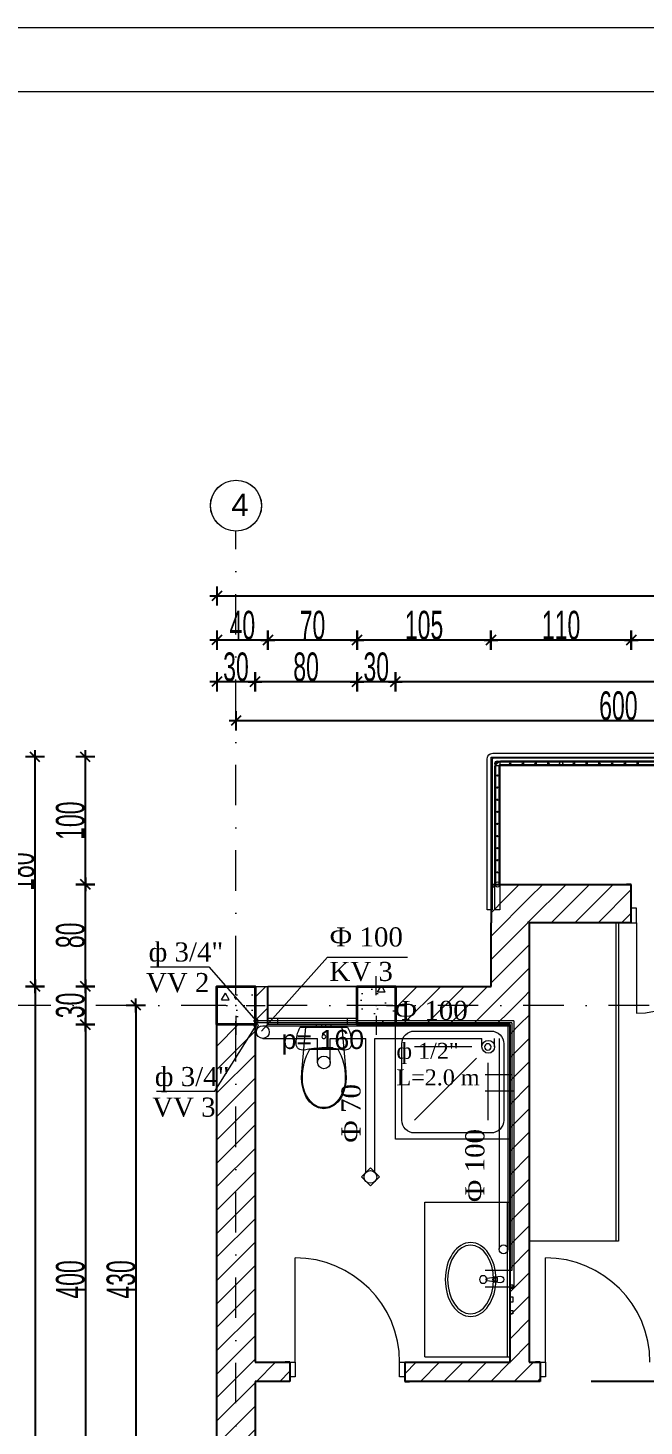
# Model space of a CAD drawing. Header units: millimetres. Extents: x -13678 to 175322, y 9978 to 39678.
# Drawn here: x 63258 to 68089, y 28707 to 39678 of the extents above; entities that cross this region are included whole.
import ezdxf

# ---------------------------------------------------------------- set-up
doc = ezdxf.new("R2010")
doc.units = ezdxf.units.MM
doc.header["$MEASUREMENT"] = 0
doc.set_wipeout_variables(frame=1)
doc.linetypes.add('Dot & Dashed', pattern=[670.277762, 317.5, -176.388889, 0, -176.388874])
doc.linetypes.add('Wipeout_Contour', pattern=[1000, 0, -1000])
doc.layers.get('Defpoints').update_dxf_attribs({"lineweight": 13})
for name, color, linetype, lineweight, true_color in [('2D Drafting - General_Pen_No__5', 7, 'Continuous', 13, 0x40a5ff), ('New_MEP - Electrical_Pen_No__4', 7, 'Continuous', 20, 0x029e21), ('New_Structural - Bearing_Pen_No__168', 7, 'Continuous', 13, 0xfe847a), ('New_Structural - Bearing_Pen_No__169', 7, 'Continuous', 13, 0x68b353), ('New_Structural - Bearing_Pen_No__23', 7, 'Continuous', 20, 0xff6600), ('New_Structural - Bearing_Pen_No__28', 7, 'Continuous', 35, 0xa80f02), ('New_Structural - Bearing_Pen_No__3', 7, 'Continuous', 18, 0xff6600), ('New_Structural - Bearing_Pen_No__69', 7, 'Continuous', 20, 0x71cebe), ('New_Structural - Bearing_Pen_No__89', 7, 'Continuous', 20, 0x71cebe), ('Structural - Bearing_Pen_No__69', 7, 'Continuous', 13, 0x71cebe)]:
    doc.layers.add(name, color=color, linetype=linetype, lineweight=lineweight, true_color=true_color)
for name, color, linetype, lineweight in [('2D Drafting - General_Pen_No__6', 5, 'Continuous', 13), ('Lines_Pen_No__1', 7, 'Continuous', 13), ('New_Interior - Stair & Railing_Pen_No__11', 171, 'Continuous', 18), ('New_MEP - Electrical_Pen_No__75', 6, 'Continuous', 20), ('New_Structural - Bearing_Pen_No__20', 1, 'Continuous', 0), ('New_Structural - Bearing_Pen_No__27', 7, 'Continuous', 35), ('Roofs_Pen_No__1', 7, 'Continuous', 13), ('Structural - Bearing_Pen_No__7', 7, 'Continuous', 13), ('Text blocks_Pen_No__1', 7, 'Continuous', 13)]:
    doc.layers.add(name, color=color, linetype=linetype, lineweight=lineweight)
doc.layers.add('New_MEP - Electrical', color=7, linetype='Continuous')
doc.layers.add('New_Structural - Bearing', color=7, linetype='Continuous')
doc.styles.add('GENERATED_STYLE_1', font='arial.ttf')
doc.styles.add('GENERATED_STYLE_6', font='times.ttf')
doc.styles.add('PLATEIA', font='CGSAPPS.shx', dxfattribs={"width": 0.6})
doc.dimstyles.new('100v', dxfattribs={"dimtxt": 225, "dimasz": 1, "dimexe": 0.18, "dimexo": 0.0625, "dimgap": 4, "dimtad": 1, "dimdec": 0, "dimlfac": 0.1, "dimzin": 12, "dimdsep": 46, "dimtxsty": 'PLATEIA', "dimblk": 'A$C321216CB', "dimcen": 0.09, "dimse1": 1, "dimse2": 1, "dimclrd": 256, "dimclrt": 256, "dimadec": 3, "dimazin": 0, "dimtfac": 1, "dimtdec": 0, "dimtix": 1, "dimtmove": 2, "dimatfit": 3, "dimldrblk": 'A$C321216CB', "dimfxl": 1, "dimtolj": 1, "dimtzin": 0, "dimlwd": -1, "dimarcsym": 0})
pattern_1 = [(45, (-3804.62, -5049.75), (-91.92388, 91.92388), [])]

# ---------------------------------------------------------------- blocks, each defined once
blk = doc.blocks.new('Wardrobe 02 25[23]', base_point=(77894, 37706))
at = {"layer": 'New_MEP - Electrical_Pen_No__4', "color": 104, "linetype": 'Continuous', "lineweight": 20, "true_color": 0x029e21}
blk.add_line((77914, 37706), (77914, 35206), dxfattribs=at)
at = {"layer": 'New_MEP - Electrical_Pen_No__4', "color": 104, "linetype": 'Continuous', "lineweight": 20, "true_color": 0x029e21, "flags": 128}
blk.add_lwpolyline([(77894, 37706), (77894, 35206), (78594, 35206), (78594, 37706)], close=True, dxfattribs=at)
blk = doc.blocks.new('WC 25[33]', base_point=(80204, 36886))
at = {"layer": 'New_MEP - Electrical_Pen_No__75', "color": 6, "linetype": 'Continuous', "lineweight": 20}
for p, q in [((80147, 36906), (80164, 36906)), ((80147, 36886), (80147, 36906)), ((80147, 36886), (80164, 36886)), ((80164, 36906), (80188, 36906)), ((80164, 36886), (80188, 36886)), ((80188, 36906), (80193, 36906)), ((80188, 36886), (80188, 36906)), ((80188, 36886), (80193, 36886)), ((80193, 36906), (80204, 36906)), ((80193, 36886), (80204, 36886)), ((80204, 36906), (80216, 36906)), ((80204, 36886), (80216, 36886)), ((80216, 36906), (80220, 36906)), ((80216, 36886), (80220, 36886)), ((80220, 36886), (80220, 36906)), ((80220, 36906), (80245, 36906)), ((80220, 36886), (80245, 36886)), ((80245, 36906), (80261, 36906)), ((80245, 36886), (80261, 36886)), ((80261, 36886), (80261, 36906)), ((80204, 36713), (80095, 36713)), ((80313, 36713), (80204, 36713))]:
    blk.add_line(p, q, dxfattribs=at)
at = {"layer": 'New_MEP - Electrical_Pen_No__75', "color": 6, "linetype": 'Continuous', "lineweight": 20, "flags": 128}
for points in [[(80018, 36886), (80010, 36871), (80004, 36856), (79999, 36840), (79995, 36824), (79991, 36808), (79989, 36791), (79987, 36775), (79987, 36758), (79988, 36746), (79992, 36735), (79998, 36725), (80006, 36717), (80016, 36711), (80027, 36707), (80038, 36705), (80050, 36706), (80088, 36713), (80127, 36718), (80165, 36721), (80204, 36722), (80243, 36721), (80282, 36718), (80321, 36713), (80359, 36706), (80370, 36705), (80382, 36707), (80393, 36711), (80403, 36717), (80411, 36725), (80417, 36735), (80421, 36746), (80422, 36758), (80421, 36775), (80420, 36791), (80417, 36808), (80414, 36824), (80410, 36840), (80404, 36856), (80398, 36871), (80391, 36886)], [(80035, 36433), (80047, 36383), (80066, 36336), (80092, 36299), (80125, 36271), (80163, 36253), (80204, 36246), (80245, 36253), (80284, 36271), (80317, 36299), (80342, 36336), (80361, 36383), (80374, 36433), (80379, 36484), (80378, 36536), (80345, 36886), (80063, 36886), (80031, 36536), (80029, 36484)]]:
    blk.add_lwpolyline(points, close=True, dxfattribs=at)
at = {"layer": 'New_MEP - Electrical_Pen_No__75', "color": 6, "linetype": 'Continuous', "lineweight": 20}
blk.add_ellipse((80204, 36811), major_axis=(15, 0), ratio=0.999724, dxfattribs=at)
for centre, major_axis, start_param, end_param in [((80462, 36498), (0, 426), 1.041392, 1.594412), ((79946, 36498), (0, 426), 4.688771, 5.241791), ((80294, 36474), (0, 257), 1.515065, 2.415654), ((80115, 36474), (0, 257), 3.867528, 4.768116), ((80205, 36394), (0, 139), 2.509088, 3.135732), ((80204, 36394), (0, 139), 3.147454, 3.774097)]:
    blk.add_ellipse(centre, major_axis=major_axis, ratio=0.999377, start_param=start_param, end_param=end_param, dxfattribs=at)
blk = doc.blocks.new('Shower Tray 25[34]', base_point=(78744, 36906))
at = {"layer": 'New_MEP - Electrical_Pen_No__75', "color": 6, "linetype": 'Continuous', "lineweight": 20}
for p, q in [((78794, 36756), (78794, 36156)), ((79494, 36856), (78894, 36856)), ((79594, 36156), (79594, 36756)), ((79044, 36731), (79494, 36731)), ((78919, 36606), (78919, 36156)), ((79007, 36643), (79494, 36156)), ((78894, 36056), (79494, 36056))]:
    blk.add_line(p, q, dxfattribs=at)
at = {"layer": 'New_MEP - Electrical_Pen_No__75', "color": 6, "linetype": 'Continuous', "lineweight": 20, "flags": 128}
blk.add_lwpolyline([(78744, 36006), (79644, 36006), (79644, 36906), (78744, 36906)], close=True, dxfattribs=at)
at = {"layer": 'New_MEP - Electrical_Pen_No__75', "color": 6, "linetype": 'Continuous', "lineweight": 20}
blk.add_circle((78919, 36731), 25, dxfattribs=at)
for centre, start, end in [((78894, 36756), 90, 180), ((79494, 36756), 0, 90), ((78894, 36156), 180, 270), ((79494, 36156), 270, 0)]:
    blk.add_arc(centre, 100, start, end, dxfattribs=at)
blk = doc.blocks.new('Basin Cabinet 25[35]', base_point=(79414, 34299))
at = {"layer": 'New_MEP - Electrical_Pen_No__75', "color": 6, "linetype": 'Continuous', "lineweight": 20}
for p, q in [((78744, 34299), (78744, 35513)), ((79414, 35513), (78744, 35513)), ((78764, 34299), (78764, 35513)), ((79414, 34299), (79414, 35513)), ((78844, 34920), (78858, 34920)), ((78844, 34892), (78844, 34920)), ((78858, 34892), (78844, 34892)), ((79414, 34299), (78744, 34299))]:
    blk.add_line(p, q, dxfattribs=at)
at = {"layer": 'New_MEP - Electrical_Pen_No__75', "color": 6, "linetype": 'Continuous', "lineweight": 20, "flags": 128}
blk.add_lwpolyline([(78819, 34881), (78861, 34885, 0.12102), (78870, 34888), (78923, 34895, 0.882566), (78923, 34917), (78870, 34924, 0.12102), (78861, 34927), (78819, 34931, 1)], format="xyb", close=True, dxfattribs=at)
for points in [[(78744, 34836), (78744, 34863), (78724, 34863), (78724, 34836)], [(78744, 34728), (78744, 34770), (78724, 34770), (78724, 34728)], [(78744, 34636), (78744, 34663), (78724, 34663), (78724, 34636)]]:
    blk.add_lwpolyline(points, close=True, dxfattribs=at)
at = {"layer": 'New_MEP - Electrical_Pen_No__75', "color": 6, "linetype": 'Continuous', "lineweight": 20}
blk.add_circle((78955, 34906), 30, dxfattribs=at)
for centre, radius, start, end in [((78858, 34906), 13.6, 270, 90), ((78859, 34906), 21.1, 302.771, 57.229)]:
    blk.add_arc(centre, radius, start, end, dxfattribs=at)
for major_axis, ratio in [((0, 290), 0.686667), ((0, 270), 0.666667)]:
    blk.add_ellipse((79054, 34906), major_axis=major_axis, ratio=ratio, dxfattribs=at)
blk = doc.blocks.new('A$C321216CB')
for p, q in [((-54, 0), (54, 0)), ((-38, -38), (38, 38)), ((0, -75), (0, 75))]:
    blk.add_line(p, q)
blk = doc.blocks.new('*D588')
at = {"transparency": 16777216}
blk.add_line((70887, 34241), (64890, 34241), dxfattribs=at)
at = {"layer": 'Defpoints', "color": 0, "transparency": 16777216}
for p in [(64889, 34241), (64889, 33741), (70888, 33529)]:
    blk.add_point(p, dxfattribs=at)
at = {"transparency": 16777216, "rotation": 180}
blk.add_blockref('A$C321216CB', (64889, 34241), dxfattribs=at)
at = {"transparency": 16777216}
blk.add_blockref('A$C321216CB', (70888, 34241), dxfattribs=at)
at = {"transparency": 16777216, "insert": (67888, 34358), "char_height": 225, "attachment_point": 5, "style": 'PLATEIA'}
blk.add_mtext('\\A1;600', dxfattribs=at)
blk = doc.blocks.new('*D592')
at = {"transparency": 16777216}
blk.add_line((70737, 34547), (66140, 34547), dxfattribs=at)
at = {"layer": 'Defpoints', "color": 0, "transparency": 16777216}
for p in [(66139, 34547), (66139, 32157), (70738, 32007)]:
    blk.add_point(p, dxfattribs=at)
at = {"transparency": 16777216, "rotation": 180}
blk.add_blockref('A$C321216CB', (66139, 34547), dxfattribs=at)
at = {"transparency": 16777216}
blk.add_blockref('A$C321216CB', (70738, 34547), dxfattribs=at)
at = {"transparency": 16777216, "insert": (68438, 34663), "char_height": 225, "attachment_point": 5, "style": 'PLATEIA'}
blk.add_mtext('\\A1;460', dxfattribs=at)
blk = doc.blocks.new('*D593')
at = {"transparency": 16777216}
blk.add_line((65038, 34547), (64740, 34547), dxfattribs=at)
at = {"layer": 'Defpoints', "color": 0, "transparency": 16777216}
for p in [(64739, 34547), (64739, 33622), (65039, 33622)]:
    blk.add_point(p, dxfattribs=at)
at = {"transparency": 16777216, "rotation": 180}
blk.add_blockref('A$C321216CB', (64739, 34547), dxfattribs=at)
at = {"transparency": 16777216}
blk.add_blockref('A$C321216CB', (65039, 34547), dxfattribs=at)
at = {"transparency": 16777216, "insert": (64889, 34663), "char_height": 225, "attachment_point": 5, "style": 'PLATEIA'}
blk.add_mtext('\\A1;30', dxfattribs=at)
blk = doc.blocks.new('*D594')
at = {"transparency": 16777216}
blk.add_line((77238, 35220), (64740, 35220), dxfattribs=at)
at = {"layer": 'Defpoints', "color": 0, "transparency": 16777216}
for p in [(64739, 35220), (64739, 33622), (77239, 31874)]:
    blk.add_point(p, dxfattribs=at)
at = {"transparency": 16777216, "rotation": 180}
blk.add_blockref('A$C321216CB', (64739, 35220), dxfattribs=at)
at = {"transparency": 16777216}
blk.add_blockref('A$C321216CB', (77239, 35220), dxfattribs=at)
at = {"transparency": 16777216, "insert": (70989, 35336), "char_height": 225, "attachment_point": 5, "style": 'PLATEIA'}
blk.add_mtext('\\A1;1250', dxfattribs=at)
blk = doc.blocks.new('*D689')
at = {"transparency": 16777216}
blk.add_line((66888, 34874), (65840, 34874), dxfattribs=at)
at = {"layer": 'Defpoints', "color": 0, "transparency": 16777216}
for p in [(65839, 34874), (66889, 32407), (65839, 32157)]:
    blk.add_point(p, dxfattribs=at)
at = {"transparency": 16777216, "rotation": 180}
blk.add_blockref('A$C321216CB', (65839, 34874), dxfattribs=at)
at = {"transparency": 16777216}
blk.add_blockref('A$C321216CB', (66889, 34874), dxfattribs=at)
at = {"transparency": 16777216, "insert": (66364, 34990), "char_height": 225, "attachment_point": 5, "style": 'PLATEIA'}
blk.add_mtext('\\A1;105', dxfattribs=at)
blk = doc.blocks.new('*D596')
at = {"transparency": 16777216}
blk.add_line((64104, 32006), (64104, 27708), dxfattribs=at)
at = {"layer": 'Defpoints', "color": 0, "transparency": 16777216}
for p in [(64081, 32007), (64104, 27707), (64552, 27707)]:
    blk.add_point(p, dxfattribs=at)
at = {"transparency": 16777216}
for p, rotation in [((64104, 32007), 90), ((64104, 27707), 270)]:
    blk.add_blockref('A$C321216CB', p, dxfattribs=dict(at, rotation=rotation))
at = {"transparency": 16777216, "insert": (63988, 29857), "char_height": 225, "attachment_point": 5, "rotation": 90, "style": 'PLATEIA'}
blk.add_mtext('\\A1;430', dxfattribs=at)
blk = doc.blocks.new('*D598')
at = {"transparency": 16777216}
blk.add_line((63708, 32156), (63708, 31858), dxfattribs=at)
at = {"layer": 'Defpoints', "color": 0, "transparency": 16777216}
for p in [(64739, 32157), (63708, 31857), (64739, 31857)]:
    blk.add_point(p, dxfattribs=at)
at = {"transparency": 16777216}
for p, rotation in [((63708, 32157), 90), ((63708, 31857), 270)]:
    blk.add_blockref('A$C321216CB', p, dxfattribs=dict(at, rotation=rotation))
at = {"transparency": 16777216, "insert": (63591, 32007), "char_height": 225, "attachment_point": 5, "rotation": 90, "style": 'PLATEIA'}
blk.add_mtext('\\A1;30', dxfattribs=at)
blk = doc.blocks.new('*D599')
at = {"transparency": 16777216}
blk.add_line((63708, 31856), (63708, 27858), dxfattribs=at)
at = {"layer": 'Defpoints', "color": 0, "transparency": 16777216}
for p in [(64739, 31857), (63708, 27857), (64739, 27857)]:
    blk.add_point(p, dxfattribs=at)
at = {"transparency": 16777216}
for p, rotation in [((63708, 31857), 90), ((63708, 27857), 270)]:
    blk.add_blockref('A$C321216CB', p, dxfattribs=dict(at, rotation=rotation))
at = {"transparency": 16777216, "insert": (63591, 29857), "char_height": 225, "attachment_point": 5, "rotation": 90, "style": 'PLATEIA'}
blk.add_mtext('\\A1;400', dxfattribs=at)
blk = doc.blocks.new('*D603')
at = {"transparency": 16777216}
blk.add_line((63313, 32156), (63313, 20358), dxfattribs=at)
at = {"layer": 'Defpoints', "color": 0, "transparency": 16777216}
for p in [(64739, 32157), (63313, 20357), (65134, 20357)]:
    blk.add_point(p, dxfattribs=at)
at = {"transparency": 16777216}
for p, rotation in [((63313, 32157), 90), ((63313, 20357), 270)]:
    blk.add_blockref('A$C321216CB', p, dxfattribs=dict(at, rotation=rotation))
at = {"transparency": 16777216, "insert": (63196, 26257), "char_height": 225, "attachment_point": 5, "rotation": 90, "style": 'PLATEIA'}
blk.add_mtext('\\A1;1180', dxfattribs=at)
blk = doc.blocks.new('*D694')
at = {"transparency": 16777216}
blk.add_line((63708, 32158), (63708, 32956), dxfattribs=at)
at = {"layer": 'Defpoints', "color": 0, "transparency": 16777216}
for p in [(63708, 32957), (67439, 32957), (64739, 32157)]:
    blk.add_point(p, dxfattribs=at)
at = {"transparency": 16777216}
for p, rotation in [((63708, 32957), 90), ((63708, 32157), 270)]:
    blk.add_blockref('A$C321216CB', p, dxfattribs=dict(at, rotation=rotation))
at = {"transparency": 16777216, "insert": (63591, 32557), "char_height": 225, "attachment_point": 5, "rotation": 90, "style": 'PLATEIA'}
blk.add_mtext('\\A1;80', dxfattribs=at)
blk = doc.blocks.new('*D696')
at = {"transparency": 16777216}
blk.add_line((63708, 32958), (63708, 33956), dxfattribs=at)
at = {"layer": 'Defpoints', "color": 0, "transparency": 16777216}
for p in [(63708, 33957), (66889, 33957), (67439, 32957)]:
    blk.add_point(p, dxfattribs=at)
at = {"transparency": 16777216}
for p, rotation in [((63708, 33957), 90), ((63708, 32957), 270)]:
    blk.add_blockref('A$C321216CB', p, dxfattribs=dict(at, rotation=rotation))
at = {"transparency": 16777216, "insert": (63591, 33457), "char_height": 225, "attachment_point": 5, "rotation": 90, "style": 'PLATEIA'}
blk.add_mtext('\\A1;100', dxfattribs=at)
blk = doc.blocks.new('*D697')
at = {"transparency": 16777216}
blk.add_line((63313, 32158), (63313, 33956), dxfattribs=at)
at = {"layer": 'Defpoints', "color": 0, "transparency": 16777216}
for p in [(63313, 33957), (67061, 33957), (64739, 32157)]:
    blk.add_point(p, dxfattribs=at)
at = {"transparency": 16777216}
for p, rotation in [((63313, 33957), 90), ((63313, 32157), 270)]:
    blk.add_blockref('A$C321216CB', p, dxfattribs=dict(at, rotation=rotation))
at = {"transparency": 16777216, "insert": (63196, 33057), "char_height": 225, "attachment_point": 5, "rotation": 90, "style": 'PLATEIA'}
blk.add_mtext('\\A1;180', dxfattribs=at)
blk = doc.blocks.new('*D699')
at = {"transparency": 16777216}
blk.add_line((69488, 34874), (67990, 34874), dxfattribs=at)
at = {"layer": 'Defpoints', "color": 0, "transparency": 16777216}
for p in [(67989, 34874), (69489, 32957), (67989, 32864)]:
    blk.add_point(p, dxfattribs=at)
at = {"transparency": 16777216, "rotation": 180}
blk.add_blockref('A$C321216CB', (67989, 34874), dxfattribs=at)
at = {"transparency": 16777216}
blk.add_blockref('A$C321216CB', (69489, 34874), dxfattribs=at)
at = {"transparency": 16777216, "insert": (68739, 34990), "char_height": 225, "attachment_point": 5, "style": 'PLATEIA'}
blk.add_mtext('\\A1;150', dxfattribs=at)
blk = doc.blocks.new('*D700')
at = {"transparency": 16777216}
blk.add_line((67988, 34874), (66890, 34874), dxfattribs=at)
at = {"layer": 'Defpoints', "color": 0, "transparency": 16777216}
for p in [(66889, 34874), (67989, 32864), (66889, 32407)]:
    blk.add_point(p, dxfattribs=at)
at = {"transparency": 16777216, "rotation": 180}
blk.add_blockref('A$C321216CB', (66889, 34874), dxfattribs=at)
at = {"transparency": 16777216}
blk.add_blockref('A$C321216CB', (67989, 34874), dxfattribs=at)
at = {"transparency": 16777216, "insert": (67439, 34990), "char_height": 225, "attachment_point": 5, "style": 'PLATEIA'}
blk.add_mtext('\\A1;110', dxfattribs=at)
blk = doc.blocks.new('Column_1', base_point=(2560, 13377))
at = {"color": 254, "linetype": 'Wipeout_Contour', "lineweight": 0, "ltscale": 54481.227726}
blk.add_wipeout([(2410, 13227), (2710, 13227), (2710, 13527), (2410, 13527)], dxfattribs=at).dxf.layer = 'New_Structural - Bearing'
at = {"layer": 'New_Structural - Bearing_Pen_No__169', "linetype": 'Continuous', "lineweight": 13, "true_color": 0x68b353}
h = blk.add_hatch(dxfattribs=at)
h.set_pattern_fill('STRUCTURAL_CONCRETE', color=85, style=0, pattern_type=2)
h.set_pattern_definition([(0, (0, 0), (0, 623.538), [60, -300]), (0, (180, 311.8), (0, 623.538), [60, -300]), (60, (0, 0), (-540, 311.77), [60, -300]), (60, (360, 0), (-540, 311.77), [60, -300]), (120, (60, 0), (540, 311.77), [60, -300]), (120, (420, 0), (540, 311.77), [60, -300]), (0, (0, 60), (0, 120), [0, -120, 0, -180]), (45, (60, 60), (-84.8528, 84.8528), [0, -90, 0, -150])])
h.paths.add_polyline_path([(2410, 13227), (2710, 13227), (2710, 13527), (2410, 13527)])
at = {"layer": 'New_Structural - Bearing_Pen_No__20', "color": 1, "linetype": 'Continuous', "lineweight": 0}
for p, q in [((2560, 13457), (2560, 13607)), ((2480, 13377), (2330, 13377)), ((2560, 13297), (2560, 13147)), ((2640, 13377), (2790, 13377))]:
    blk.add_line(p, q, dxfattribs=at)
blk.add_point((2560, 13377), dxfattribs=at)
at = {"layer": 'New_Structural - Bearing_Pen_No__28', "color": 14, "linetype": 'Continuous', "lineweight": 35, "true_color": 0xa80f02, "flags": 128}
blk.add_lwpolyline([(2410, 13227), (2710, 13227), (2710, 13527), (2410, 13527)], close=True, dxfattribs=at)
blk = doc.blocks.new('*D630')
at = {"transparency": 16777216}
blk.add_line((65838, 34874), (65140, 34874), dxfattribs=at)
at = {"layer": 'Defpoints', "color": 0, "transparency": 16777216}
for p in [(65139, 34874), (65139, 32157), (65839, 32157)]:
    blk.add_point(p, dxfattribs=at)
at = {"transparency": 16777216, "rotation": 180}
blk.add_blockref('A$C321216CB', (65139, 34874), dxfattribs=at)
at = {"transparency": 16777216}
blk.add_blockref('A$C321216CB', (65839, 34874), dxfattribs=at)
at = {"transparency": 16777216, "insert": (65489, 34990), "char_height": 225, "attachment_point": 5, "style": 'PLATEIA'}
blk.add_mtext('\\A1;70', dxfattribs=at)
blk = doc.blocks.new('*D634')
at = {"transparency": 16777216}
blk.add_line((66138, 34547), (65840, 34547), dxfattribs=at)
at = {"layer": 'Defpoints', "color": 0, "transparency": 16777216}
for p in [(65839, 34547), (65839, 32157), (66139, 32157)]:
    blk.add_point(p, dxfattribs=at)
at = {"transparency": 16777216, "rotation": 180}
blk.add_blockref('A$C321216CB', (65839, 34547), dxfattribs=at)
at = {"transparency": 16777216}
blk.add_blockref('A$C321216CB', (66139, 34547), dxfattribs=at)
at = {"transparency": 16777216, "insert": (65989, 34663), "char_height": 225, "attachment_point": 5, "style": 'PLATEIA'}
blk.add_mtext('\\A1;30', dxfattribs=at)
blk = doc.blocks.new('*D703')
at = {"transparency": 16777216}
blk.add_line((65838, 34547), (65040, 34547), dxfattribs=at)
at = {"layer": 'Defpoints', "color": 0, "transparency": 16777216}
for p in [(65039, 34547), (65039, 32157), (65839, 32157)]:
    blk.add_point(p, dxfattribs=at)
at = {"transparency": 16777216, "rotation": 180}
blk.add_blockref('A$C321216CB', (65039, 34547), dxfattribs=at)
at = {"transparency": 16777216}
blk.add_blockref('A$C321216CB', (65839, 34547), dxfattribs=at)
at = {"transparency": 16777216, "insert": (65439, 34663), "char_height": 225, "attachment_point": 5, "style": 'PLATEIA'}
blk.add_mtext('\\A1;80', dxfattribs=at)
blk = doc.blocks.new('*D704')
at = {"transparency": 16777216}
blk.add_line((65138, 34874), (64740, 34874), dxfattribs=at)
at = {"layer": 'Defpoints', "color": 0, "transparency": 16777216}
for p in [(64739, 34874), (64739, 32157), (65139, 32157)]:
    blk.add_point(p, dxfattribs=at)
at = {"transparency": 16777216, "rotation": 180}
blk.add_blockref('A$C321216CB', (64739, 34874), dxfattribs=at)
at = {"transparency": 16777216}
blk.add_blockref('A$C321216CB', (65139, 34874), dxfattribs=at)
at = {"transparency": 16777216, "insert": (64939, 34990), "char_height": 225, "attachment_point": 5, "style": 'PLATEIA'}
blk.add_mtext('\\A1;40', dxfattribs=at)

msp = doc.modelspace()

# ---------------------------------------------------------------- hatches: boundary and pattern name
at = {"layer": 'New_Structural - Bearing_Pen_No__168', "linetype": 'Continuous', "lineweight": 13, "true_color": 0xfe847a}
h = msp.add_hatch(dxfattribs=at)
h.set_pattern_fill('COMMON_BRICK', color=11, style=0, pattern_type=2)
h.set_pattern_definition(pattern_1)
h.paths.add_polyline_path([(67189.1, 32656.6), (66889.1, 32656.6), (66889.1, 32956.6)])
h = msp.add_hatch(dxfattribs=at)
h.set_pattern_fill('COMMON_BRICK', color=11, style=0, pattern_type=2)
h.set_pattern_definition(pattern_1)
h.paths.add_polyline_path([(67189.1, 32956.6), (67189.1, 32656.6), (66889.1, 32956.6)])
h = msp.add_hatch(dxfattribs=at)
h.set_pattern_fill('COMMON_BRICK', color=11, style=0, pattern_type=2)
h.set_pattern_definition(pattern_1)
h.paths.add_polyline_path([(67989.1, 32956.6), (67989.1, 32656.6), (67189.1, 32656.6), (67189.1, 32956.6)])
h = msp.add_hatch(dxfattribs=at)
h.set_pattern_fill('COMMON_BRICK', color=11, style=0, pattern_type=2)
h.set_pattern_definition(pattern_1)
h.paths.add_polyline_path([(67189.1, 32656.6), (67189.1, 32156.6), (66889.1, 32156.6), (66889.1, 32656.6)])
h = msp.add_hatch(dxfattribs=at)
h.set_pattern_fill('COMMON_BRICK', color=11, style=0, pattern_type=2)
h.set_pattern_definition([(45, (-3704.62, -5049.75), (-91.92388, 91.92388), [])])
h.paths.add_polyline_path([(65139.1, 31856.6), (65039.1, 31856.6), (65039.1, 32156.6), (65139.1, 32156.6)])
h = msp.add_hatch(dxfattribs=at)
h.set_pattern_fill('COMMON_BRICK', color=11, style=0, pattern_type=2)
h.set_pattern_definition(pattern_1)
h.paths.add_polyline_path([(67039.1, 31856.6), (66139.1, 31856.6), (66139.1, 32156.6), (67039.1, 32156.6)])
h = msp.add_hatch(dxfattribs=at)
h.set_pattern_fill('COMMON_BRICK', color=11, style=0, pattern_type=2)
h.set_pattern_definition(pattern_1)
h.paths.add_polyline_path([(67039.1, 31856.6), (67189.1, 32156.6), (67189.1, 31856.6)])
h = msp.add_hatch(dxfattribs=at)
h.set_pattern_fill('COMMON_BRICK', color=11, style=0, pattern_type=2)
h.set_pattern_definition(pattern_1)
h.paths.add_polyline_path([(67189.1, 32156.6), (67039.1, 31856.6), (67039.1, 32156.6)])
h = msp.add_hatch(dxfattribs=at)
h.set_pattern_fill('COMMON_BRICK', color=11, style=0, pattern_type=2)
h.set_pattern_definition(pattern_1)
h.paths.add_polyline_path([(64739.1, 27861.6), (64739.1, 31856.6), (65039.1, 31856.6), (65039.1, 27861.6)])
h = msp.add_hatch(dxfattribs=at)
h.set_pattern_fill('COMMON_BRICK', color=11, style=0, pattern_type=2)
h.set_pattern_definition(pattern_1)
h.paths.add_polyline_path([(67189.1, 31856.6), (67189.1, 29206.6), (67039.1, 29206.6), (67039.1, 31856.6)])
h = msp.add_hatch(dxfattribs=at)
h.set_pattern_fill('COMMON_BRICK', color=11, style=0, pattern_type=2)
h.set_pattern_definition(pattern_1)
h.paths.add_polyline_path([(65312.7, 29206.6), (65312.7, 29056.6), (65039.1, 29056.6), (65039.1, 29206.6)])
h = msp.add_hatch(dxfattribs=at)
h.set_pattern_fill('COMMON_BRICK', color=11, style=0, pattern_type=2)
h.set_pattern_definition(pattern_1)
h.paths.add_polyline_path([(67275.9, 29206.6), (67275.9, 29056.6), (66212.7, 29056.6), (66212.7, 29206.6)])
at = {"layer": 'New_Structural - Bearing_Pen_No__169', "linetype": 'Continuous', "lineweight": 13, "true_color": 0x68b353}
h = msp.add_hatch(dxfattribs=at)
h.set_pattern_fill('STRUCTURAL_CONCRETE', color=85, style=0, pattern_type=2)
h.set_pattern_definition([(0, (-3804.6, -5049.75), (0, 623.5383), [60, -300]), (0, (-3624.6, -4738), (0, 623.5383), [60, -300]), (60, (-3804.6, -5049.75), (-540, 311.769), [60, -300]), (60, (-3444.6, -5049.75), (-540, 311.769), [60, -300]), (120, (-3744.6, -5049.75), (540, 311.769), [60, -300]), (120, (-3384.6, -5049.75), (540, 311.769), [60, -300]), (0, (-3804.62, -4989.75), (0, 120), [0, -120, 0, -180]), (45, (-3744.62, -4989.75), (-84.85282, 84.85282), [0, -90, 0, -150])])
h.paths.add_polyline_path([(64739.1, 31856.6), (64739.1, 32156.6), (65039.1, 32156.6), (65039.1, 31856.6)])

# ---------------------------------------------------------------- linework, layer by layer
at = {"layer": '2D Drafting - General_Pen_No__5', "color": 1}
for p, q in [((64217.7, 32311.4), (64675.5, 32311.4)), ((64675.5, 32311.4), (65046.8, 31886.6)), ((67068, 31886.6), (67068, 29796.2)), ((67068, 31333.2), (66844, 31333.2)), ((67068, 29796.2), (66844, 29796.2))]:
    msp.add_line(p, q, dxfattribs=at)
at = {"layer": '2D Drafting - General_Pen_No__5'}
for p, q in [((64724.4, 31333.9), (65046.8, 31850.8)), ((65046.8, 31872.7), (65046.8, 31850.8)), ((67053, 31871.6), (67053, 29926.2)), ((67053, 31463.2), (66844, 31463.2)), ((67053, 29926.2), (66844, 29926.2))]:
    msp.add_line(p, q, dxfattribs=at)
at = {"layer": '2D Drafting - General_Pen_No__5', "linetype": 'Continuous'}
msp.add_line((64266.6, 31333.9), (64724.4, 31333.9), dxfattribs=at)
at = {"layer": '2D Drafting - General_Pen_No__6'}
for p, q in [((67022, 31848.3), (67022, 30094.1)), ((65099.7, 31748.3), (65528.4, 31748.3)), ((65528.4, 31560), (65528.4, 31748.3)), ((65628.4, 31560), (65628.4, 31748.3)), ((66817.6, 31682.6), (66817.6, 31748.3)), ((66917.6, 31682.6), (66917.6, 31748.3)), ((66952, 31748.3), (66952.1, 30093.4))]:
    msp.add_line(p, q, dxfattribs=at)
at = {"layer": '2D Drafting - General_Pen_No__6', "flags": 128}
msp.add_lwpolyline([(65908.2, 30696.8), (65943.6, 30732.1), (66014.3, 30661.4), (65943.6, 30590.7), (65872.9, 30661.4)], close=True, dxfattribs=at)
at = {"layer": 'Lines_Pen_No__1', "linetype": 'Continuous'}
for centre, radius in [((65046.8, 31886.6), 15), ((65046.8, 31850.8), 15), ((65099.7, 31798.3), 50), ((66867.6, 31682.6), 50), ((65578.4, 31560), 50), ((65943.6, 30661.4), 50), ((66987.1, 30093.4), 35)]:
    msp.add_circle(centre, radius, dxfattribs=at)
at = {"layer": 'New_Interior - Stair & Railing_Pen_No__11', "color": 171, "linetype": 'Continuous', "lineweight": 18}
for p, q in [((66859.1, 33942.9), (66860.5, 33953.3)), ((66859.1, 33916.6), (66859.1, 33942.9)), ((66859.1, 33900.6), (66859.1, 33916.6)), ((66860.5, 33953.3), (66861.7, 33956.2)), ((66861.7, 33956.2), (66865, 33964.2)), ((66865, 33964.2), (66872.1, 33973.5)), ((66872.1, 33973.5), (66881.5, 33980.7)), ((66881.5, 33980.7), (66892.4, 33985.2)), ((66892.4, 33985.2), (66902.8, 33986.6)), ((66899.4, 33942.8), (66899.1, 33940.7)), ((66899.1, 33940.7), (66899.1, 33940.3)), ((66899.1, 33940.3), (66899.1, 33916.6)), ((66899.1, 33916.6), (66899.1, 33900.6)), ((66899.9, 33944), (66899.4, 33942.8)), ((66900.7, 33945), (66899.9, 33944)), ((66901.7, 33945.8), (66900.7, 33945)), ((66902.8, 33946.3), (66901.7, 33945.8)), ((66902.8, 33986.6), (66904.1, 33986.6)), ((66905.4, 33946.6), (66902.8, 33946.3)), ((66904.1, 33986.6), (66920.1, 33986.6)), ((66920.1, 33946.6), (66905.4, 33946.6)), ((66920.1, 33986.6), (71024, 33986.6)), ((71023.2, 33946.6), (66920.1, 33946.6)), ((66921.7, 33896.2), (66925, 33904.2)), ((66925, 33904.2), (66932.1, 33913.5)), ((66931.5, 33900.4), (66937.5, 33908.2)), ((66932.1, 33913.5), (66941.5, 33920.7)), ((66937.5, 33908.2), (66945.3, 33914.2)), ((66941.5, 33920.7), (66952.4, 33925.2)), ((66945.3, 33914.2), (66954.4, 33917.9)), ((66952.4, 33925.2), (66962.8, 33926.6)), ((66954.4, 33917.9), (66963.3, 33919.1)), ((66962.8, 33926.6), (66964.1, 33926.6)), ((66963.3, 33919.1), (66964.1, 33919.1)), ((66964.1, 33926.6), (66980.1, 33926.6)), ((66964.1, 33919.1), (66980.1, 33919.1)), ((66980.1, 33926.6), (70965.3, 33926.6)), ((66980.1, 33919.1), (70963.5, 33919.1)), ((66859.1, 32956.6), (66859.1, 33900.6)), ((66899.1, 33900.6), (66899.1, 32956.6)), ((66919.1, 33882.9), (66920.5, 33893.3)), ((66919.1, 33856.6), (66919.1, 33882.9)), ((66919.1, 33840.6), (66919.1, 33856.6)), ((66919.1, 32956.6), (66919.1, 33840.6)), ((66920.5, 33893.3), (66921.7, 33896.2)), ((66926.6, 33882.4), (66927.8, 33891.3)), ((66926.6, 33856.6), (66926.6, 33882.4)), ((66926.6, 33840.6), (66926.6, 33856.6)), ((66926.6, 32956.6), (66926.6, 33840.6)), ((66927.8, 33891.3), (66928.6, 33893.4)), ((66928.6, 33893.4), (66931.5, 33900.4)), ((66952, 33883.7), (66951.6, 33880.8)), ((66951.6, 33880.8), (66951.6, 33856.6)), ((66951.6, 33856.6), (66951.6, 33840.6)), ((66951.6, 33840.6), (66951.6, 32956.6)), ((66952.1, 33884.8), (66952, 33883.7)), ((66953.4, 33887.8), (66952.1, 33884.8)), ((66955.3, 33890.4), (66953.4, 33887.8)), ((66957.9, 33892.3), (66955.3, 33890.4)), ((66960.9, 33893.6), (66957.9, 33892.3)), ((66959.4, 33882.8), (66959.1, 33880.7)), ((66959.1, 33880.7), (66959.1, 33880.3)), ((66959.1, 33880.3), (66959.1, 33856.6)), ((66959.1, 33856.6), (66959.1, 33840.6)), ((66959.1, 33840.6), (66959.1, 32956.6)), ((66959.9, 33884), (66959.4, 33882.8)), ((66960.7, 33885), (66959.9, 33884)), ((66961.7, 33885.8), (66960.7, 33885)), ((66964.9, 33894.1), (66960.9, 33893.6)), ((66962.8, 33886.3), (66961.7, 33885.8)), ((66965.4, 33886.6), (66962.8, 33886.3)), ((66980.1, 33894.1), (66964.9, 33894.1)), ((66980.1, 33886.6), (66965.4, 33886.6)), ((70961.9, 33894.1), (66980.1, 33894.1)), ((70961.4, 33886.6), (66980.1, 33886.6)), ((66859.1, 32756.6), (66859.1, 32956.6)), ((66899.1, 32956.6), (66899.1, 32756.6)), ((66919.1, 32756.6), (66919.1, 32956.6)), ((66951.6, 32956.6), (66926.6, 32956.6)), ((66959.1, 32956.6), (66959.1, 32756.6)), ((66899.1, 32756.6), (66859.1, 32756.6)), ((66959.1, 32756.6), (66919.1, 32756.6))]:
    msp.add_line(p, q, dxfattribs=at)
for points in [[(66939.1, 33886.6, -1), (66939.1, 33926.6, -1)], [(67039.1, 33901.6, -1), (67039.1, 33911.6, -1)], [(67139.1, 33901.6, -1), (67139.1, 33911.6, -1)], [(67239.1, 33901.6, -1), (67239.1, 33911.6, -1)], [(67339.1, 33901.6, -1), (67339.1, 33911.6, -1)], [(67439.1, 33894.6, -1), (67439.1, 33918.6, -1)], [(67539.1, 33901.6, -1), (67539.1, 33911.6, -1)], [(67639.1, 33901.6, -1), (67639.1, 33911.6, -1)], [(67739.1, 33901.6, -1), (67739.1, 33911.6, -1)], [(67839.1, 33901.6, -1), (67839.1, 33911.6, -1)], [(67939.1, 33901.6, -1), (67939.1, 33911.6, -1)], [(68039.1, 33901.6, -1), (68039.1, 33911.6, -1)], [(66944.1, 33811.6, -1), (66934.1, 33811.6, -1)], [(66944.1, 33716.6, -1), (66934.1, 33716.6, -1)], [(66944.1, 33621.6, -1), (66934.1, 33621.6, -1)], [(66944.1, 33526.6, -1), (66934.1, 33526.6, -1)], [(66944.1, 33431.6, -1), (66934.1, 33431.6, -1)], [(66944.1, 33336.6, -1), (66934.1, 33336.6, -1)], [(66944.1, 33241.6, -1), (66934.1, 33241.6, -1)], [(66944.1, 33146.6, -1), (66934.1, 33146.6, -1)], [(66944.1, 33051.6, -1), (66934.1, 33051.6, -1)], [(66959.1, 32956.6, -1), (66919.1, 32956.6, -1)]]:
    msp.add_lwpolyline(points, format="xyb", close=True, dxfattribs=at)
at = {"layer": 'New_Structural - Bearing_Pen_No__20', "color": 1, "linetype": 'Continuous', "lineweight": 0}
for p, q in [((64889.1, 32086.6), (64889.1, 32236.6)), ((64809.1, 32006.6), (64659.1, 32006.6)), ((64889.1, 31926.6), (64889.1, 31776.6)), ((64969.1, 32006.6), (65119.1, 32006.6))]:
    msp.add_line(p, q, dxfattribs=at)
msp.add_point((64889.1, 32006.6), dxfattribs=at)
at = {"layer": 'New_Structural - Bearing_Pen_No__23', "color": 30, "linetype": 'Continuous', "lineweight": 20, "true_color": 0xff6600}
for p, q in [((68029.1, 32771.6), (67989.1, 32771.6)), ((67989.1, 32771.6), (67989.1, 32656.6)), ((68029.1, 32656.6), (68029.1, 32771.6)), ((67989.1, 32656.6), (68029.1, 32656.6)), ((65139.1, 31906.6), (65214.1, 31906.6)), ((65214.1, 31856.6), (65139.1, 31856.6)), ((65214.1, 31906.6), (65214.1, 31856.6)), ((65764.1, 31856.6), (65764.1, 31906.6)), ((65764.1, 31906.6), (65839.1, 31906.6)), ((65839.1, 31856.6), (65764.1, 31856.6)), ((65312.7, 29206.6), (65352.7, 29206.6)), ((65312.7, 29091.6), (65312.7, 29206.6)), ((65352.7, 29206.6), (65352.7, 29091.6)), ((66172.7, 29091.6), (66172.7, 29206.6)), ((66172.7, 29206.6), (66212.7, 29206.6)), ((66212.7, 29206.6), (66212.7, 29091.6)), ((67275.9, 29206.6), (67315.9, 29206.6)), ((67275.9, 29091.6), (67275.9, 29206.6)), ((67315.9, 29206.6), (67315.9, 29091.6)), ((65352.7, 29091.6), (65312.7, 29091.6)), ((66212.7, 29091.6), (66172.7, 29091.6)), ((67315.9, 29091.6), (67275.9, 29091.6))]:
    msp.add_line(p, q, dxfattribs=at)
at = {"layer": 'New_Structural - Bearing_Pen_No__27', "color": 7, "linetype": 'Continuous', "lineweight": 25}
for p, q in [((67989.1, 32956.6), (67952.1, 32956.6)), ((67989.1, 32956.6), (67952.1, 32956.6)), ((67989.1, 32956.6), (67952.1, 32956.6)), ((67989.1, 32771.6), (67989.1, 32956.6)), ((67989.1, 32771.6), (67989.1, 32956.6)), ((67989.1, 32771.6), (67989.1, 32956.6)), ((67989.1, 32656.6), (67989.1, 32771.6)), ((67989.1, 32656.6), (67989.1, 32771.6)), ((67989.1, 32656.6), (67989.1, 32771.6)), ((67989.1, 32656.6), (67952.1, 32656.6)), ((67989.1, 32656.6), (67952.1, 32656.6)), ((67989.1, 32656.6), (67952.1, 32656.6)), ((65139.1, 31906.6), (65139.1, 32156.6)), ((65139.1, 31906.6), (65139.1, 32156.6)), ((65139.1, 31856.6), (65139.1, 31906.6)), ((65139.1, 31856.6), (65139.1, 31906.6)), ((65139.1, 31856.6), (65139.1, 31906.6)), ((65312.7, 29206.6), (65275.7, 29206.6)), ((65312.7, 29206.6), (65275.7, 29206.6)), ((65312.7, 29206.6), (65275.7, 29206.6)), ((65312.7, 29206.6), (65312.7, 29091.6)), ((65312.7, 29206.6), (65312.7, 29091.6)), ((65312.7, 29206.6), (65312.7, 29091.6)), ((66212.7, 29206.6), (66249.7, 29206.6)), ((66212.7, 29206.6), (66212.7, 29091.6)), ((66212.7, 29206.6), (66212.7, 29091.6)), ((66212.7, 29206.6), (66212.7, 29091.6)), ((66212.7, 29206.6), (66249.7, 29206.6)), ((66212.7, 29206.6), (66249.7, 29206.6)), ((67275.9, 29206.6), (67238.9, 29206.6)), ((67275.9, 29206.6), (67238.9, 29206.6)), ((67275.9, 29206.6), (67238.9, 29206.6)), ((67275.9, 29206.6), (67275.9, 29091.6)), ((67275.9, 29206.6), (67275.9, 29091.6)), ((67275.9, 29206.6), (67275.9, 29091.6)), ((65312.7, 29091.6), (65312.7, 29056.6)), ((65312.7, 29091.6), (65312.7, 29056.6)), ((65312.7, 29091.6), (65312.7, 29056.6)), ((66212.7, 29091.6), (66212.7, 29056.6)), ((66212.7, 29091.6), (66212.7, 29056.6)), ((66212.7, 29091.6), (66212.7, 29056.6)), ((67275.9, 29091.6), (67275.9, 29056.6)), ((67275.9, 29091.6), (67275.9, 29056.6)), ((67275.9, 29091.6), (67275.9, 29056.6)), ((65312.7, 29056.6), (65275.7, 29056.6)), ((65312.7, 29056.6), (65275.7, 29056.6)), ((65312.7, 29056.6), (65275.7, 29056.6)), ((66212.7, 29056.6), (66249.7, 29056.6)), ((66212.7, 29056.6), (66249.7, 29056.6)), ((66212.7, 29056.6), (66249.7, 29056.6)), ((67275.9, 29056.6), (67238.9, 29056.6)), ((67275.9, 29056.6), (67238.9, 29056.6)), ((67275.9, 29056.6), (67238.9, 29056.6))]:
    msp.add_line(p, q, dxfattribs=at)
for points in [[(66889.1, 32956.6), (66889.1, 32656.6)], [(66889.1, 32956.6), (67989.1, 32956.6)], [(66889.1, 32156.6), (66889.1, 32656.6)], [(67989.1, 32656.6), (67189.1, 32656.6)], [(67189.1, 32656.6), (67189.1, 32156.6)], [(65139.1, 32156.6), (65139.1, 32156.6)], [(66139.1, 32156.6), (66889.1, 32156.6)], [(67189.1, 32156.6), (67189.1, 31856.6)], [(64739.1, 27856.6), (64739.1, 31856.6)], [(65039.1, 31856.6), (65039.1, 29206.6)], [(65139.1, 31856.6), (65139.1, 31856.6)], [(67039.1, 31856.6), (66139.1, 31856.6)], [(67039.1, 29206.6), (67039.1, 31856.6)], [(67189.1, 31856.6), (67189.1, 29206.6)], [(65039.1, 29206.6), (65312.7, 29206.6)], [(66212.7, 29206.6), (67039.1, 29206.6)], [(67189.1, 29206.6), (67275.9, 29206.6)], [(65039.1, 29056.6), (65039.1, 27856.6)], [(65312.7, 29056.6), (65039.1, 29056.6)], [(67275.9, 29056.6), (66212.7, 29056.6)], [(70737.1, 29015.8), (70737.1, 29056.6), (67674, 29056.6)]]:
    msp.add_lwpolyline(points, dxfattribs=at)
at = {"layer": 'New_Structural - Bearing_Pen_No__28', "color": 14, "linetype": 'Continuous', "lineweight": 35, "true_color": 0xa80f02}
msp.add_lwpolyline([(64739.1, 31856.6), (64739.1, 32156.6), (65039.1, 32156.6), (65039.1, 31856.6)], close=True, dxfattribs=at)
at = {"layer": 'New_Structural - Bearing_Pen_No__3', "color": 30, "linetype": 'Continuous', "lineweight": 18, "true_color": 0xff6600}
for p, q in [((68029.1, 32656.6), (68029.1, 31946.6)), ((65839.1, 32156.6), (65139.1, 32156.6)), ((65839.1, 31856.6), (65139.1, 31856.6)), ((65214.1, 31906.6), (65764.1, 31906.6)), ((65764.1, 31856.6), (65214.1, 31856.6)), ((65352.7, 29206.6), (65352.7, 30026.6)), ((67315.9, 29206.6), (67315.9, 30026.6))]:
    msp.add_line(p, q, dxfattribs=at)
for centre, radius, start, end in [((68029.1, 32656.6), 710, 270, 0), ((65352.7, 29206.6), 820, 0, 90), ((67315.9, 29206.6), 820, 0, 90)]:
    msp.add_arc(centre, radius, start, end, dxfattribs=at)
at = {"layer": 'New_Structural - Bearing_Pen_No__69', "linetype": 'Dot & Dashed'}
msp.add_line((64889.1, 16818.1), (64889.1, 35729.3), dxfattribs=at)
at = {"layer": 'New_Structural - Bearing_Pen_No__69', "linetype": 'ByBlock'}
for centre in [(64889.1, 35929.3), (64890.1, 35929.3)]:
    msp.add_circle(centre, 200, dxfattribs=at)
at = {"layer": 'New_Structural - Bearing_Pen_No__89', "color": 123, "linetype": 'Continuous', "lineweight": 20, "true_color": 0x71cebe}
msp.add_lwpolyline([(78239.1, 21156.6), (78239.1, 19356.6), (64739.1, 19356.6), (64739.1, 21156.6), (64739.1, 32156.6), (66889.1, 32156.6), (66889.1, 33956.6), (71037.7, 33956.6), (71037.7, 32155.6), (76439.1, 32156.6), (78239.1, 32156.6)], close=True, dxfattribs=at)
at = {"layer": 'Roofs_Pen_No__1'}
for points in [[(49322, 9977.8), (91322, 9977.8), (91322, 39677.8), (49322, 39677.8)], [(51822, 10477.8), (90822, 10477.8), (90822, 39177.8), (51822, 39177.8)]]:
    msp.add_lwpolyline(points, close=True, dxfattribs=at)

# ---------------------------------------------------------------- block references
at = {"layer": 'New_MEP - Electrical', "color": 2, "linetype": 'Continuous', "lineweight": 20, "true_color": 0xffeb28, "xscale": -1}
for name, p in [('Wardrobe 02 25[23]', (67889.1, 32656.6)), ('WC 25[33]', (65578.4, 31836.6)), ('Shower Tray 25[34]', (67039.1, 31856.6)), ('Basin Cabinet 25[35]', (66369.1, 29249.5))]:
    msp.add_blockref(name, p, dxfattribs=at)

# ---------------------------------------------------------------- texts
at = {"layer": 'Structural - Bearing_Pen_No__7', "insert": (64853.1, 35848), "char_height": 175, "attachment_point": 7, "style": 'GENERATED_STYLE_1'}
msp.add_mtext('4', dxfattribs=at)
at = {"layer": 'Structural - Bearing_Pen_No__7', "linetype": 'Continuous', "insert": (65247.1, 31620), "char_height": 150, "attachment_point": 7, "style": 'GENERATED_STYLE_1'}
msp.add_mtext('\\A1;\\pt85.7145;p= 160', dxfattribs=at)
at = {"layer": 'Text blocks_Pen_No__1', "linetype": 'Continuous', "attachment_point": 1, "style": 'GENERATED_STYLE_6'}
for s, insert, char_height in [('Ф 100', (65622.4, 32620), 150), ('ф 3/4"', (64203.6, 32501.8), 150), ('{\\fTimes New Roman CYR|b0|i0|c204|p18;VV }2', (64183.3, 32261.7), 150), ('{\\fTimes New Roman|b0|i0|c204|p18;ф \\fTimes New Roman|b0|i0|c0|p18;1/2\\fTimes New Roman|b0|i0|c204|p18;"\\PL=\\fTimes New Roman|b0|i0|c0|p18;2.0\\fTimes New Roman|b0|i0|c204|p18; m}', (66147.7, 31713.5), 125), ('ф 3/4"', (64252.5, 31524.2), 150), ('{\\fTimes New Roman CYR|b0|i0|c204|p18;VV }3', (64232.2, 31284.2), 150)]:
    msp.add_mtext(s, dxfattribs=dict(at, insert=insert, char_height=char_height))
at = {"layer": 'Text blocks_Pen_No__1', "linetype": 'Continuous', "char_height": 150, "attachment_point": 1, "rotation": 90, "style": 'GENERATED_STYLE_6'}
for s, insert in [('{\\fTimes New Roman CYR|b0|i0|c204|p18;Ф }7{\\fTimes New Roman CYR|b0|i0|c204|p18;0}', (65715.9, 30928.2)), ('Ф 100', (66687.3, 30462))]:
    msp.add_mtext(s, dxfattribs=dict(at, insert=insert))

# ---------------------------------------------------------------- dimensions: what is measured, and where the dimension line sits
for base, p1, p2, angle, picture, middle in [((64739.1, 35219.6), (77239.1, 31874.1), (64739.1, 33622.1), 180, '*D594', (70989.1, 35336.1)), ((64739.1, 34873.8), (65139.1, 32156.6), (64739.1, 32156.6), 180, '*D704', (64939.1, 34990.3)), ((65839.1, 34873.8), (66889.1, 32406.6), (65839.1, 32156.6), 180, '*D689', (66364.1, 34990.3)), ((66889.1, 34873.8), (67989.1, 32864.1), (66889.1, 32406.6), 180, '*D700', (67439.1, 34990.3)), ((67989.1, 34873.8), (69489.1, 32956.6), (67989.1, 32864.1), 180, '*D699', (68739.1, 34990.3)), ((64739.1, 34546.7), (65039.1, 33622.1), (64739.1, 33622.1), 180, '*D593', (64889.1, 34663.2)), ((66139.1, 34546.7), (70737.7, 32006.6), (66139.1, 32156.6), 180, '*D592', (68438.4, 34663.2)), ((64889.1, 34241.5), (70887.7, 33529.3), (64889.1, 33741), 180, '*D588', (67888.4, 34358)), ((63312.6, 33956.6), (64739.1, 32156.6), (67060.9, 33956.6), 90, '*D697', (63196.1, 33056.6)), ((63707.8, 33956.6), (67439.1, 32956.6), (66889.1, 33956.6), 90, '*D696', (63591.3, 33456.6)), ((63707.8, 32956.6), (64739.1, 32156.6), (67439.1, 32956.6), 90, '*D694', (63591.3, 32556.6)), ((63312.6, 20356.6), (64739.1, 32156.6), (65133.9, 20356.6), 90, '*D603', (63196.1, 26256.6)), ((63707.8, 31856.6), (64739.1, 32156.6), (64739.1, 31856.6), 90, '*D598', (63591.3, 32006.6)), ((64104.1, 27706.6), (64080.8, 32006.6), (64551.9, 27706.6), 90, '*D596', (63987.6, 29856.6)), ((63707.8, 27856.6), (64739.1, 31856.6), (64739.1, 27856.6), 90, '*D599', (63591.3, 29856.6))]:
    dim = msp.add_linear_dim(base=base, p1=p1, p2=p2, angle=angle, dimstyle='100v')
    dim.commit()
    dim.dimension.update_dxf_attribs({"geometry": picture, "text_midpoint": middle})

# ---------------------------------------------------------------- next in the draw order: block references
at = {"layer": 'New_Structural - Bearing', "color": 14, "lineweight": 35, "true_color": 0xa80f02, "xscale": -1}
msp.add_blockref('Column_1', (65989.1, 32006.6), dxfattribs=at)

# ---------------------------------------------------------------- next in the draw order: linework, layer by layer
at = {"layer": '2D Drafting - General_Pen_No__5', "color": 1}
msp.add_line((67068, 31886.6), (65046.6, 31886.6), dxfattribs=at)
at = {"layer": '2D Drafting - General_Pen_No__5'}
msp.add_line((67053, 31871.6), (65046.6, 31871.6), dxfattribs=at)
at = {"layer": '2D Drafting - General_Pen_No__6'}
for p, q in [((65099.7, 31848.3), (67037, 31848.3)), ((65628.4, 31748.3), (65908.6, 31748.3)), ((65908.6, 30697.1), (65908.6, 31748.3)), ((65978.6, 31748.3), (66817.6, 31748.3)), ((65978.6, 30697.1), (65978.6, 31748.3))]:
    msp.add_line(p, q, dxfattribs=at)
at = {"layer": '2D Drafting - General_Pen_No__6', "linetype": 'Continuous', "flags": 128}
msp.add_lwpolyline([(65090.3, 31805.6), (65608, 32387), (66233.2, 32387)], dxfattribs=at)
at = {"layer": 'Structural - Bearing_Pen_No__69', "linetype": 'Dot & Dashed'}
msp.add_line((80866.5, 32006.6), (62064.6, 32006.6), dxfattribs=at)

# ---------------------------------------------------------------- next in the draw order: texts
at = {"layer": 'Text blocks_Pen_No__1', "linetype": 'Continuous', "char_height": 150, "attachment_point": 1, "style": 'GENERATED_STYLE_6'}
for s, insert in [('{\\fTimes New Roman CYR|b0|i0|c204|p18;KV }3', (65622.4, 32349.4)), ('Ф 100', (66130.9, 32043.2))]:
    msp.add_mtext(s, dxfattribs=dict(at, insert=insert))

# ---------------------------------------------------------------- next in the draw order: dimensions: what is measured, and where the dimension line sits
for base, p1, p2, picture, middle in [((65139.1, 34873.8), (65839.1, 32156.6), (65139.1, 32156.6), '*D630', (65489.1, 34990.3)), ((65039.1, 34546.7), (65839.1, 32156.6), (65039.1, 32156.6), '*D703', (65439.1, 34663.2)), ((65839.1, 34546.7), (66139.1, 32156.6), (65839.1, 32156.6), '*D634', (65989.1, 34663.2))]:
    dim = msp.add_linear_dim(base=base, p1=p1, p2=p2, angle=180, dimstyle='100v')
    dim.commit()
    dim.dimension.update_dxf_attribs({"geometry": picture, "text_midpoint": middle})

doc.saveas('drawing.dxf')
